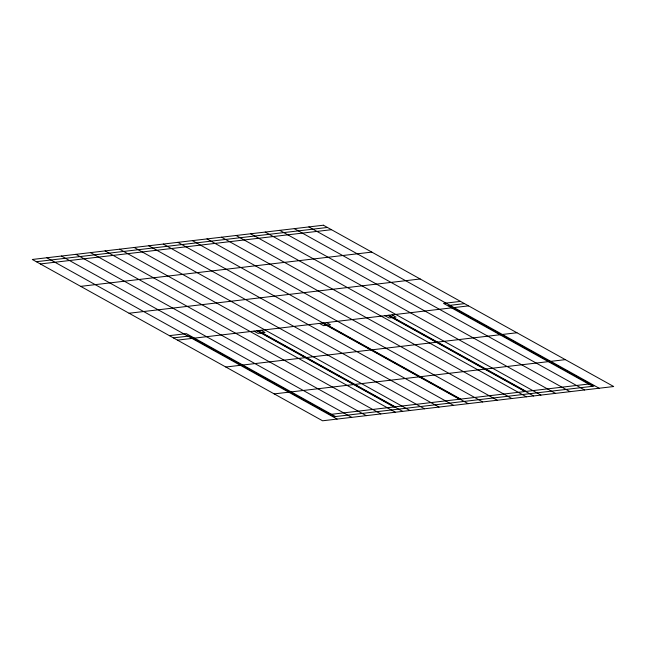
<?xml version="1.0" encoding="UTF-8"?>
<svg xmlns="http://www.w3.org/2000/svg" width="646" height="646" viewBox="0 0 646 646"><rect width="100%" height="100%" fill="white"/><g stroke="black" fill="none" stroke-linecap="round" stroke-linejoin="round"><path stroke-width="0.97" d="M36.329 261.711L327.441 227.457M40.367 263.956L331.479 229.693M80.677 286.356L371.797 252.101M129.063 313.245L420.175 278.983M169.381 335.645L186.363 333.651L335.54 416.549M460.493 301.391L443.511 303.386L592.689 386.284M173.411 337.89L189.181 336.033L334.321 416.694L593.9 386.147L448.752 305.485L464.522 303.628M177.44 340.127L468.56 305.873M260.927 333.021L258.012 333.36L253.983 331.123M262.139 332.876L265.046 332.537L261.016 330.292M326.424 325.309L323.517 325.657L319.479 323.412M327.635 325.172L330.55 324.825L326.521 322.588M391.928 317.606L389.013 317.945L384.984 315.708M393.139 317.461L396.046 317.121L392.017 314.877M225.825 367.017L516.937 332.755M274.203 393.899L565.323 359.644M330.292 414.449L589.871 383.902M308.861 226.924L599.141 388.238M294.301 228.636L584.59 389.958M279.742 230.347L570.03 391.67M265.191 232.067L555.479 393.382M250.632 233.779L540.92 395.094M389.11 315.224L526.183 391.395M388.496 315.288L533.644 395.95M387.891 315.361L524.972 391.541M236.081 235.491L526.369 396.805M221.521 237.203L511.81 398.517M206.97 238.915L497.258 400.229M192.411 240.627L482.699 401.941M323.606 322.927L460.687 399.107M177.86 242.339L468.14 403.661M322.394 323.073L459.476 399.244M163.301 244.059L453.589 405.373M148.742 245.771L439.03 407.085M134.19 247.483L424.479 408.797M119.631 249.195L409.919 410.509M258.109 330.639L395.182 406.81M257.504 330.712L402.644 411.365M256.89 330.776L393.971 406.956M105.08 250.906L395.368 412.221M90.521 252.618L380.809 413.933M75.97 254.33L366.258 415.653M61.41 256.042L351.699 417.364M46.859 257.762L337.139 419.076M323.412 225.212L32.3 259.474L322.588 420.788L613.7 386.526L323.412 225.212"/></g></svg>
